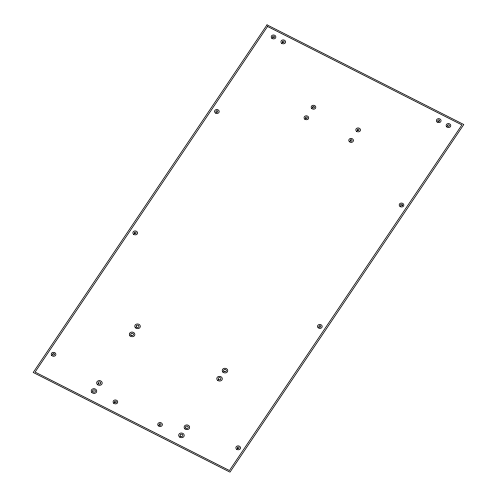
<?xml version="1.0" encoding="UTF-8"?>
<svg xmlns="http://www.w3.org/2000/svg" width="497" height="497" viewBox="0 0 497 497"><rect width="100%" height="100%" fill="white"/><g stroke="black" fill="none" stroke-linecap="round" stroke-linejoin="round"><path stroke-width="0.75" d="M267.019 24.85L33.2 372.47L229.981 472.15L463.8 124.53L267.019 24.85M267.554 26.478L35.094 372.073L229.446 470.522L461.906 124.927L267.554 26.478M402.315 205.472L402.11 205.652A0.938 0.795 6.2 0 1 400.7 205.385A0.938 0.795 6.2 0 1 401.209 204.261A0.938 0.795 6.2 0 1 402.44 204.919A0.994 0.839 6.4 0 1 402.315 205.472M51.812 355.566A2.342 1.982 6.2 0 0 55.782 355.001A2.342 1.982 6.2 0 0 53.098 352.336A2.342 1.982 6.2 0 0 51.812 355.566M400.153 206.59A2.342 1.982 6.2 0 0 403.844 205.286A2.342 1.982 6.2 0 0 400.557 203.18A2.342 1.982 6.2 0 0 400.153 206.59M349.403 141.726A2.342 1.982 6.2 0 0 353.348 141.049A2.342 1.982 6.2 0 0 350.565 138.464A2.342 1.982 6.2 0 0 349.403 141.726M350.422 140.937A0.938 0.795 6.2 0 0 352 140.67A0.938 0.795 6.2 0 0 350.888 139.632A0.938 0.795 6.2 0 0 350.422 140.937M91.877 392.537A2.789 2.361 6.2 0 0 96.617 391.909A2.789 2.361 6.2 0 0 93.467 388.71A2.789 2.361 6.2 0 0 91.877 392.537M92.945 391.791A1.385 1.174 6.2 0 0 95.294 391.481A1.385 1.174 6.2 0 0 93.728 389.89A1.385 1.174 6.2 0 0 92.945 391.791M281.743 43.338A2.342 1.982 6.2 0 0 285.558 42.301A2.342 1.982 6.2 0 0 282.47 39.977A2.342 1.982 6.2 0 0 281.743 43.338M282.65 42.456A0.938 0.795 6.2 0 0 284.178 42.04A0.938 0.795 6.2 0 0 282.942 41.114A0.938 0.795 6.2 0 0 282.65 42.456M113.651 403.166A2.342 1.982 6.2 0 0 117.627 402.632A2.342 1.982 6.2 0 0 114.975 399.955A2.342 1.982 6.2 0 0 113.651 403.166M114.714 402.415A0.938 0.795 6.2 0 0 116.304 402.203A0.938 0.795 6.2 0 0 115.242 401.135A0.938 0.795 6.2 0 0 114.714 402.415M52.868 354.808A0.938 0.795 6.2 0 0 54.453 354.578A0.938 0.795 6.2 0 0 53.378 353.516A0.938 0.795 6.2 0 0 52.868 354.808M215.474 113.036A2.342 1.982 6.2 0 0 219.202 111.806A2.342 1.982 6.2 0 0 215.965 109.638A2.342 1.982 6.2 0 0 215.474 113.036M216.319 112.111A0.938 0.795 6.2 0 0 217.81 111.62A0.938 0.795 6.2 0 0 216.518 110.75A0.938 0.795 6.2 0 0 216.319 112.111M133.569 234.255A2.342 1.982 6.2 0 0 137.483 233.478A2.342 1.982 6.2 0 0 134.619 230.956A2.342 1.982 6.2 0 0 133.569 234.255M135.47 327.827A2.789 2.361 6.2 0 0 140.191 327.113A2.789 2.361 6.2 0 0 136.955 323.976A2.789 2.361 6.2 0 0 135.47 327.827M130.009 335.904A2.789 2.361 6.2 0 0 134.737 335.233A2.789 2.361 6.2 0 0 131.543 332.064A2.789 2.361 6.2 0 0 130.009 335.904M97.754 384.796A2.789 2.361 6.2 0 0 102.196 383.336A2.789 2.361 6.2 0 0 98.344 380.745A2.789 2.361 6.2 0 0 97.754 384.796M184.952 428.905A2.789 2.361 6.2 0 0 189.593 427.917A2.789 2.361 6.2 0 0 186.126 424.966A2.789 2.361 6.2 0 0 184.952 428.905M222.861 372.06A2.789 2.361 6.2 0 0 227.614 371.495A2.789 2.361 6.2 0 0 224.514 368.258A2.789 2.361 6.2 0 0 222.861 372.06M217.903 380.553A2.789 2.361 6.2 0 0 222.321 379.049A2.789 2.361 6.2 0 0 218.438 376.496A2.789 2.361 6.2 0 0 217.903 380.553M179.504 436.993A2.789 2.361 6.2 0 0 184.145 436.018A2.789 2.361 6.2 0 0 180.691 433.055A2.789 2.361 6.2 0 0 179.504 436.993M236.789 449.369A2.342 1.982 6.2 0 0 240.523 448.145A2.342 1.982 6.2 0 0 237.286 445.971A2.342 1.982 6.2 0 0 236.789 449.369M158.301 425.78A2.342 1.982 6.2 0 0 162.277 425.239A2.342 1.982 6.2 0 0 159.618 422.562A2.342 1.982 6.2 0 0 158.301 425.78M318.155 327.734A2.342 1.982 6.2 0 0 322.099 327.063A2.342 1.982 6.2 0 0 319.316 324.473A2.342 1.982 6.2 0 0 318.155 327.734M356.511 131.276A2.342 1.982 6.2 0 0 360.412 130.463A2.342 1.982 6.2 0 0 357.511 127.971A2.342 1.982 6.2 0 0 356.511 131.276M311.861 108.601A2.342 1.982 6.2 0 0 315.757 107.787A2.342 1.982 6.2 0 0 312.855 105.296A2.342 1.982 6.2 0 0 311.861 108.601M304.829 119.205A2.342 1.982 6.2 0 0 308.674 118.249A2.342 1.982 6.2 0 0 305.661 115.863A2.342 1.982 6.2 0 0 304.829 119.205M437.105 122.007A2.342 1.982 6.2 0 0 441.007 121.187A2.342 1.982 6.2 0 0 438.106 118.696A2.342 1.982 6.2 0 0 437.105 122.007M446.772 126.878A2.342 1.982 6.2 0 0 450.704 126.17A2.342 1.982 6.2 0 0 447.896 123.604A2.342 1.982 6.2 0 0 446.772 126.878M271.909 38.325A2.342 1.982 6.2 0 0 275.804 37.505A2.342 1.982 6.2 0 0 272.903 35.014A2.342 1.982 6.2 0 0 271.909 38.325M136.513 327.057A1.385 1.174 6.2 0 0 138.849 326.703A1.385 1.174 6.2 0 0 137.253 325.15A1.385 1.174 6.2 0 0 136.513 327.057M438.087 121.181A0.938 0.795 6.2 0 0 439.646 120.852A0.938 0.795 6.2 0 0 438.484 119.858A0.938 0.795 6.2 0 0 438.087 121.181M237.634 448.443A0.938 0.795 6.2 0 0 239.125 447.952A0.938 0.795 6.2 0 0 237.833 447.083A0.938 0.795 6.2 0 0 237.634 448.443M98.599 383.87A1.385 1.174 6.2 0 0 100.804 383.144A1.385 1.174 6.2 0 0 98.897 381.864A1.385 1.174 6.2 0 0 98.599 383.87M134.563 233.441A0.938 0.795 6.2 0 0 136.128 233.13A0.938 0.795 6.2 0 0 134.979 232.124A0.938 0.795 6.2 0 0 134.563 233.441M357.492 130.45A0.938 0.795 6.2 0 0 359.045 130.127A0.938 0.795 6.2 0 0 357.89 129.127A0.938 0.795 6.2 0 0 357.492 130.45M159.363 425.028A0.938 0.795 6.2 0 0 160.953 424.811A0.938 0.795 6.2 0 0 159.891 423.742A0.938 0.795 6.2 0 0 159.363 425.028M218.736 379.621A1.385 1.174 6.2 0 0 220.923 378.876A1.385 1.174 6.2 0 0 219.003 377.608A1.385 1.174 6.2 0 0 218.736 379.621M312.837 107.781A0.938 0.795 6.2 0 0 314.396 107.451A0.938 0.795 6.2 0 0 313.24 106.457A0.938 0.795 6.2 0 0 312.837 107.781M305.767 118.348A0.938 0.795 6.2 0 0 307.301 117.963A0.938 0.795 6.2 0 0 306.096 117.012A0.938 0.795 6.2 0 0 305.767 118.348M180.486 436.167A1.385 1.174 6.2 0 0 182.784 435.683A1.385 1.174 6.2 0 0 181.07 434.216A1.385 1.174 6.2 0 0 180.486 436.167M185.928 428.079A1.385 1.174 6.2 0 0 188.226 427.588A1.385 1.174 6.2 0 0 186.512 426.122A1.385 1.174 6.2 0 0 185.928 428.079M319.18 326.951A0.938 0.795 6.2 0 0 320.751 326.678A0.938 0.795 6.2 0 0 319.646 325.647A0.938 0.795 6.2 0 0 319.18 326.951M223.942 371.327A1.385 1.174 6.2 0 0 226.297 371.048A1.385 1.174 6.2 0 0 224.756 369.445A1.385 1.174 6.2 0 0 223.942 371.327M272.884 37.499A0.938 0.795 6.2 0 0 274.443 37.169A0.938 0.795 6.2 0 0 273.288 36.175A0.938 0.795 6.2 0 0 272.884 37.499M131.059 335.146A1.385 1.174 6.2 0 0 133.401 334.81A1.385 1.174 6.2 0 0 131.823 333.238A1.385 1.174 6.2 0 0 131.059 335.146M447.785 126.083A0.938 0.795 6.2 0 0 449.356 125.803A0.938 0.795 6.2 0 0 448.232 124.772A0.938 0.795 6.2 0 0 447.785 126.083"/></g></svg>
